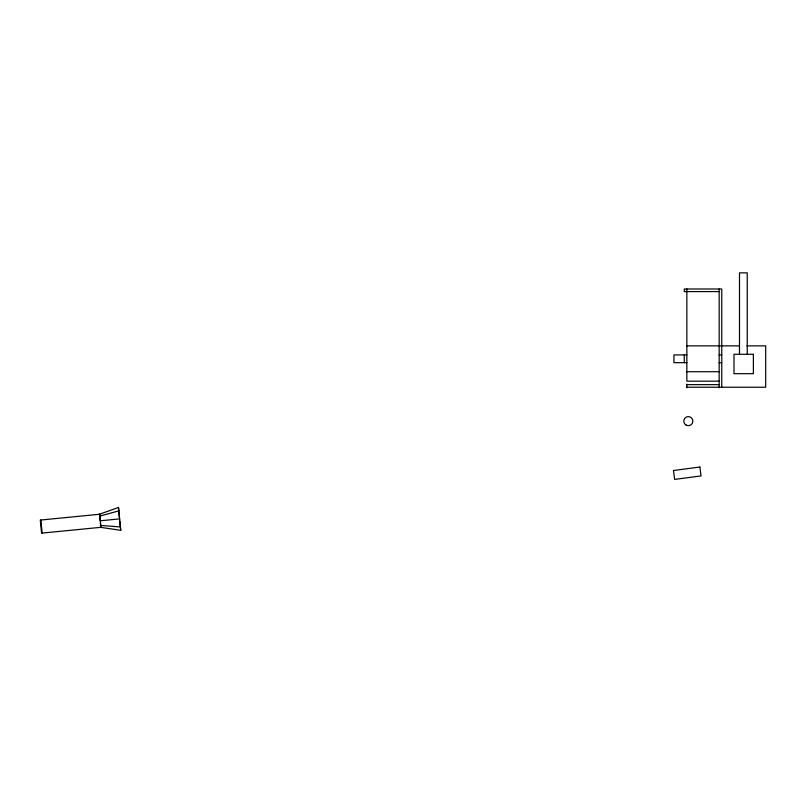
<?xml version="1.0" encoding="UTF-8"?>
<svg xmlns="http://www.w3.org/2000/svg" width="806" height="806" viewBox="0 0 806 806"><rect width="100%" height="100%" fill="white"/><g stroke="black" fill="none" stroke-linecap="round" stroke-linejoin="round"><path stroke-width="1.21" d="M99.39 514.278L118.512 507.458L120.759 530.328L100.669 527.346L100.337 523.114M118.966 510.792L99.652 516.183L100.125 520.807L119.802 518.873M719.164 291.581L684.264 291.581L684.264 288.991L721.753 288.991L721.753 387.233M686.853 345.865L739.334 345.865M746.87 345.865L765.7 345.865L765.7 387.233L686.853 387.233M686.853 354.912L673.927 354.912L673.927 362.67L686.853 362.67M719.164 354.912L721.753 354.912M719.164 362.67L721.753 362.67M686.853 371.717L719.164 371.717M719.164 381.167L686.853 381.167L686.853 288.991M686.853 384.643L719.164 384.643M100.559 525.421L120.547 526.963M120.457 528.101L120.759 530.328M119.711 521.22L120.316 526.993M40.874 520.011L42.154 533.078M118.835 511.971L119.359 517.754M118.512 507.458L118.724 510.813M747.243 354.287L747.243 272.861L739.495 272.861L739.495 354.287M719.164 288.991L719.164 387.767M686.853 384.109L686.853 387.767M684.264 354.912L684.264 362.67M699.87 467.037L673.473 470.513L674.642 479.399L701.039 475.923L699.87 467.037M99.682 514.248L40.3 520.072L41.58 533.139L100.962 527.315L99.682 514.248M753.378 354.287L733.984 354.287L733.984 373.682L753.378 373.682L753.378 354.287M686.057 425.054A4.524 4.524 0 0 0 692.848 421.135A4.524 4.524 0 0 0 686.057 417.216A4.524 4.524 0 0 0 686.057 425.054"/></g></svg>
